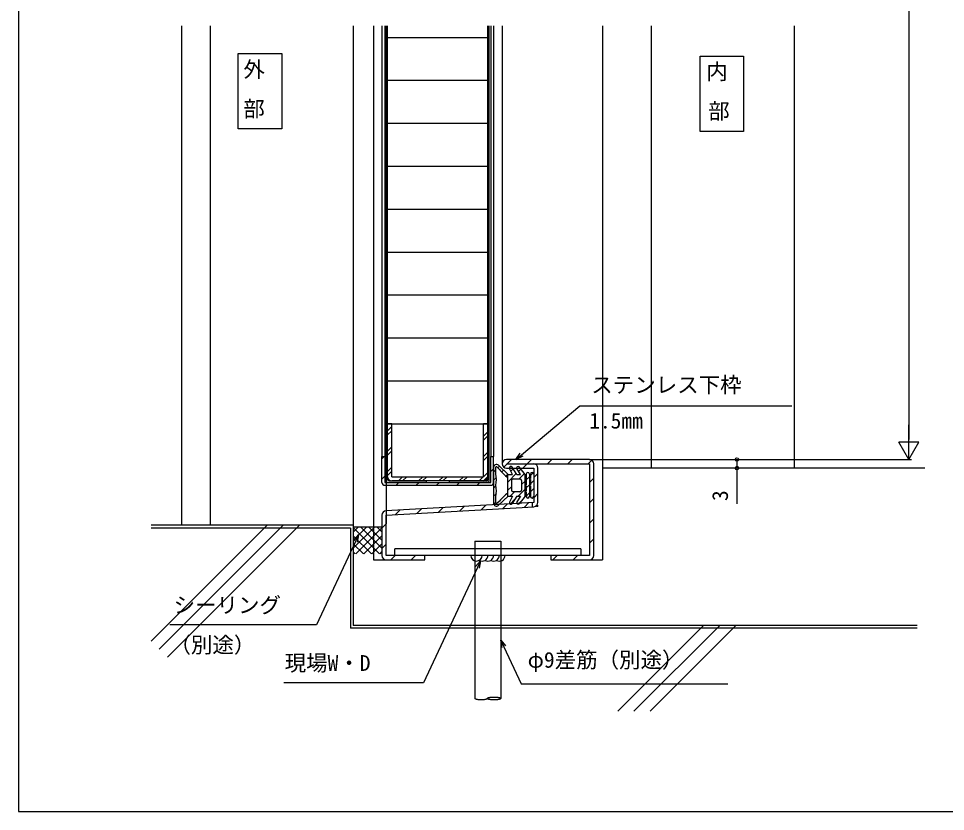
# Model space of a CAD drawing. Units: millimetres, scale not verified. Extents: x -438 to 438, y -339 to 336.
# Drawn here: x -437.5 to -113.7, y -338.9 to -61.9 of the extents above; entities that cross this region are included whole.
import ezdxf
from ezdxf.enums import TextEntityAlignment as Align

# ---------------------------------------------------------------- set-up
doc = ezdxf.new("R2010")
doc.units = ezdxf.units.MM
doc.header["$LTSCALE"] = 2
for name, color, linetype in [('0-1_USER1', 3, 'Continuous'), ('0-2_YKK_11', 7, 'Continuous'), ('0-3_YKK_12', 2, 'Continuous'), ('0-4_YKK_13', 4, 'Continuous'), ('0-6_YKK_D', 6, 'Continuous'), ('0-7_YKK_ZWAK', 7, 'Continuous'), ('0-8_YSS_K', 3, 'Continuous'), ('0-9_YSS_KE', 3, 'Continuous')]:
    doc.layers.add(name, color=color, linetype=linetype)
doc.styles.add('ＭＳ ゴシック', font='')
doc.styles.get('ＭＳ ゴシック').set_extended_font_data('MS Gothic')

msp = doc.modelspace()

# ---------------------------------------------------------------- linework, layer by layer
at = {"layer": '0-1_USER1'}
for points in [[(-360.736, -100.341), (-360.736, -74.062), (-345.544, -74.062), (-345.544, -100.341)], [(-199.441, -101.325), (-199.441, -75.046), (-184.248, -75.046), (-184.248, -101.325)]]:
    msp.add_lwpolyline(points, close=True, dxfattribs=at)
at = {"layer": '0-2_YKK_11'}
for p, q in [((-265.372, -215.925), (-268.027, -218.58)), ((-238.07, -215.925), (-267.07, -215.925)), ((-258.301, -215.925), (-261.301, -218.925)), ((-251.23, -215.925), (-252.73, -217.425)), ((-244.158, -215.925), (-245.658, -217.425)), ((-237.3, -216.138), (-238.587, -217.425)), ((-256.07, -230.908), (-256.07, -218.925)), ((-236.57, -249.425), (-236.57, -217.425)), ((-256.07, -220.765), (-257.57, -222.265)), ((-236.57, -222.478), (-238.07, -223.978)), ((-256.07, -227.836), (-257.57, -229.336)), ((-236.57, -229.549), (-238.07, -231.049)), ((-289.228, -232.71), (-290.821, -234.303)), ((-281.73, -232.283), (-283.323, -233.876)), ((-274.232, -231.856), (-275.825, -233.45)), ((-266.734, -231.43), (-268.327, -233.023)), ((-259.236, -231.003), (-260.829, -232.596)), ((-257.97, -232.433), (-257.97, -230.931)), ((-310.57, -235.342), (-310.57, -249.425)), ((-304.224, -233.564), (-305.817, -235.157)), ((-296.726, -233.137), (-298.319, -234.73)), ((-309.07, -238.41), (-310.57, -239.91)), ((-236.57, -236.62), (-238.07, -238.12)), ((-309.07, -245.481), (-310.57, -246.981)), ((-236.57, -243.692), (-238.07, -245.192)), ((-305.943, -249.425), (-307.443, -250.925)), ((-298.872, -249.425), (-300.372, -250.925)), ((-249.374, -249.425), (-250.874, -250.925)), ((-242.303, -249.425), (-243.803, -250.925))]:
    msp.add_line(p, q, dxfattribs=at)
for points in [[(-267.07, -218.925), (-257.57, -218.925), (-257.57, -230.908), (-309.155, -233.844)], [(-267.07, -217.425), (-238.07, -217.425), (-238.07, -249.425), (-251.57, -249.425), (-251.57, -250.925), (-238.07, -250.925)], [(-309.07, -250.925), (-295.57, -250.925), (-295.57, -249.425), (-309.07, -249.425), (-309.07, -235.342), (-257.484, -232.406)]]:
    msp.add_lwpolyline(points, dxfattribs=at)
for centre, start, end in [((-267.07, -217.425), 90, 270), ((-238.07, -217.425), 0, 90), ((-257.57, -218.925), 0, 90), ((-257.57, -230.908), 273.25806, 0), ((-309.07, -235.342), 93.25806, 180), ((-309.07, -249.425), 180, 270), ((-238.07, -249.425), 270, 0)]:
    msp.add_arc(centre, 1.5, start, end, dxfattribs=at)
at = {"layer": '0-3_YKK_12'}
for p, q in [((-380.57, -64.352), (-380.57, -238.9)), ((-370.57, -64.352), (-370.57, -238.9)), ((-320.57, -64.352), (-320.57, -239.4)), ((-313.57, -64.352), (-313.57, -250.925)), ((-310.57, -64.352), (-310.57, -214.925)), ((-309.57, -64.352), (-309.57, -214.925)), ((-309.07, -223.425), (-309.07, -64.352)), ((-308.57, -222.925), (-308.57, -64.352)), ((-273.57, -222.925), (-273.57, -64.352)), ((-273.07, -223.425), (-273.07, -64.352)), ((-272.57, -64.352), (-272.57, -214.925)), ((-271.57, -64.352), (-271.57, -214.925)), ((-268.57, -64.352), (-268.57, -217.119)), ((-233.57, -64.352), (-233.57, -250.925)), ((-216.57, -64.352), (-216.57, -218.925)), ((-308.57, -68.425), (-273.57, -68.425)), ((-308.57, -83.425), (-273.57, -83.425)), ((-308.57, -98.425), (-273.57, -98.425)), ((-308.57, -113.425), (-273.57, -113.425)), ((-308.57, -128.425), (-273.57, -128.425)), ((-308.57, -143.425), (-273.57, -143.425)), ((-308.57, -158.425), (-273.57, -158.425)), ((-308.57, -173.425), (-273.57, -173.425)), ((-309.07, -179.871), (-309.07, -238.425)), ((-308.57, -188.425), (-273.57, -188.425)), ((-308.57, -203.425), (-273.57, -203.425)), ((-308.57, -223.925), (-295.07, -223.925)), ((-308.07, -223.425), (-295.07, -223.425)), ((-295.07, -223.425), (-295.07, -223.925)), ((-274.07, -223.425), (-287.07, -223.425)), ((-287.07, -223.425), (-287.07, -223.925)), ((-273.57, -223.925), (-287.07, -223.925)), ((-313.57, -250.925), (-309.07, -250.925)), ((-238.07, -250.925), (-233.57, -250.925))]:
    msp.add_line(p, q, dxfattribs=at)
for centre, start, end in [((-308.07, -222.925), 180, 270), ((-274.07, -222.925), 270, 0), ((-308.57, -223.425), 180, 270), ((-273.57, -223.425), 270, 0)]:
    msp.add_arc(centre, 0.5, start, end, dxfattribs=at)
at = {"layer": '0-4_YKK_13'}
for p, q in [((-308.57, -221.925), (-308.57, -203.425)), ((-273.57, -203.425), (-275.07, -203.425)), ((-275.07, -221.925), (-275.07, -203.425)), ((-273.57, -221.925), (-273.57, -203.425)), ((-308.57, -205.941), (-307.07, -204.441)), ((-308.57, -207.355), (-307.07, -205.855)), ((-275.07, -207.796), (-273.57, -206.296)), ((-275.07, -209.21), (-273.57, -207.71)), ((-308.57, -213.012), (-307.07, -211.512)), ((-308.57, -214.426), (-307.07, -212.926)), ((-275.07, -214.867), (-273.57, -213.367)), ((-310.57, -214.925), (-309.57, -214.925)), ((-310.57, -223.925), (-310.57, -214.925)), ((-310.57, -215.719), (-309.776, -214.925)), ((-275.07, -216.281), (-273.57, -214.781)), ((-272.57, -214.925), (-271.57, -214.925)), ((-272.57, -223.925), (-272.57, -214.925)), ((-271.57, -223.925), (-271.57, -214.925)), ((-308.57, -220.083), (-307.07, -218.583)), ((-308.57, -221.497), (-307.07, -219.997)), ((-272.57, -220.145), (-271.57, -219.145)), ((-271.57, -218.651), (-271.57, -231.206)), ((-271.57, -220.306), (-270.77, -219.506)), ((-270.77, -220.928), (-270.77, -218.651)), ((-269.459, -219.437), (-270.431, -218.506)), ((-270.093, -218.83), (-269.528, -218.264)), ((-269.878, -217.928), (-266.472, -221.188)), ((-268.762, -220.327), (-268.082, -219.647)), ((-265.564, -219.958), (-264.743, -219.136)), ((-263.436, -221.188), (-265.104, -218.57)), ((-262.848, -220.07), (-262.06, -219.281)), ((-310.57, -222.79), (-309.57, -221.79)), ((-307.07, -221.925), (-306.07, -221.925)), ((-306.07, -221.925), (-276.07, -221.925)), ((-304.841, -223.425), (-303.341, -221.925)), ((-303.427, -223.425), (-301.927, -221.925)), ((-297.77, -223.425), (-296.27, -221.925)), ((-296.356, -223.425), (-294.856, -221.925)), ((-290.699, -223.425), (-289.199, -221.925)), ((-289.285, -223.425), (-287.785, -221.925)), ((-283.628, -223.425), (-282.128, -221.925)), ((-282.213, -223.425), (-280.713, -221.925)), ((-276.557, -223.425), (-273.57, -220.438)), ((-276.07, -221.925), (-275.07, -221.925)), ((-275.142, -223.425), (-273.57, -221.852)), ((-271.57, -223.135), (-270.599, -222.164)), ((-267.3, -221.694), (-266.637, -221.03)), ((-266.57, -223.791), (-263.643, -220.864)), ((-265.37, -223.288), (-265.37, -226.588)), ((-264.77, -222.688), (-262.37, -222.688)), ((-262.638, -222.688), (-260.819, -220.869)), ((-261.77, -223.288), (-261.77, -226.588)), ((-260.57, -222.588), (-260.17, -222.553)), ((-260.57, -222.888), (-260.17, -222.923)), ((-260.17, -220.995), (-260.17, -222.553)), ((-260.17, -223.048), (-259.07, -221.948)), ((-260.17, -222.923), (-260.17, -224.753)), ((-259.07, -220.995), (-259.07, -228.838)), ((-259.07, -222.588), (-258.67, -222.553)), ((-259.07, -222.888), (-258.67, -222.923)), ((-258.67, -221.548), (-257.729, -220.608)), ((-258.67, -220.995), (-258.67, -222.553)), ((-258.67, -222.923), (-258.67, -224.753)), ((-258.67, -224.377), (-257.57, -223.277)), ((-257.57, -220.995), (-257.57, -228.838)), ((-309.57, -224.925), (-272.57, -224.925)), ((-275.07, -223.425), (-307.07, -223.425)), ((-305.634, -224.925), (-304.634, -223.925)), ((-298.563, -224.925), (-297.563, -223.925)), ((-291.492, -224.925), (-290.492, -223.925)), ((-284.421, -224.925), (-283.421, -223.925)), ((-277.349, -224.925), (-276.349, -223.925)), ((-271.57, -225.963), (-270.732, -225.125)), ((-266.57, -226.62), (-265.37, -225.42)), ((-262.981, -228.688), (-260.57, -226.277)), ((-261.77, -224.648), (-260.57, -223.448)), ((-260.57, -224.788), (-260.17, -224.753)), ((-260.57, -225.088), (-260.17, -225.123)), ((-260.17, -225.877), (-259.07, -224.777)), ((-260.17, -225.123), (-260.17, -226.953)), ((-259.07, -224.788), (-258.67, -224.753)), ((-259.07, -225.088), (-258.67, -225.123)), ((-258.778, -227.314), (-257.57, -226.105)), ((-258.67, -225.123), (-258.67, -226.953)), ((-271.57, -228.791), (-270.61, -227.832)), ((-270.77, -231.206), (-270.77, -228.928)), ((-269.882, -231.932), (-266.462, -228.688)), ((-266.57, -228.688), (-265.003, -228.688)), ((-265.003, -228.688), (-265.981, -230.831)), ((-265.81, -228.688), (-264.31, -227.188)), ((-263.436, -228.688), (-265.104, -231.307)), ((-262.136, -228.688), (-263.462, -230.77)), ((-263.436, -228.688), (-262.136, -228.688)), ((-260.57, -228.688), (-262.658, -231.361)), ((-260.57, -226.988), (-260.17, -226.953)), ((-260.57, -227.288), (-260.17, -227.323)), ((-260.17, -227.323), (-260.17, -228.838)), ((-260.17, -228.705), (-259.07, -227.605)), ((-259.07, -226.988), (-258.67, -226.953)), ((-259.07, -227.288), (-258.67, -227.323)), ((-258.67, -227.323), (-258.67, -228.838)), ((-258.014, -229.378), (-257.58, -228.944)), ((-271.506, -231.556), (-270.77, -230.82)), ((-269.472, -230.441), (-270.432, -231.351)), ((-265.768, -231.475), (-264.234, -229.941)), ((-263.001, -231.537), (-262.059, -230.594)), ((-256.07, -232.325), (-256.569, -232.353)), ((-256.07, -232.325), (-256.07, -231.825)), ((-278.07, -244.425), (-278.07, -299.425)), ((-278.07, -244.425), (-269.07, -244.425)), ((-269.07, -244.425), (-269.07, -299.425)), ((-241.07, -247.125), (-306.07, -247.125)), ((-306.07, -249.425), (-306.07, -247.125)), ((-241.07, -247.125), (-241.07, -249.425)), ((-241.07, -249.425), (-306.07, -249.425))]:
    msp.add_line(p, q, dxfattribs=at)
for points in [[(-307.07, -221.925), (-307.07, -203.425), (-308.57, -203.425)], [(-309.57, -214.925), (-309.57, -223.925), (-272.57, -223.925)], [(-266.57, -228.688), (-266.57, -221.188), (-265.003, -221.188), (-265.981, -219.046)], [(-263.436, -221.188), (-262.136, -221.188), (-263.462, -219.107)], [(-260.57, -228.688), (-260.57, -221.188), (-262.658, -218.516)], [(-262.37, -227.188), (-263.664, -227.188), (-264.661, -227.188), (-264.77, -227.188)], [(-273.72, -299.425), (-273.728, -299.469), (-273.753, -299.512), (-273.794, -299.554), (-273.851, -299.596), (-273.924, -299.636), (-274.011, -299.675), (-274.113, -299.712), (-274.229, -299.746), (-274.357, -299.778), (-274.497, -299.808), (-274.647, -299.835), (-274.807, -299.858), (-274.976, -299.878), (-275.151, -299.895), (-275.332, -299.908), (-275.517, -299.917), (-275.705, -299.923), (-275.895, -299.925), (-276.084, -299.923), (-276.273, -299.917), (-276.458, -299.908), (-276.639, -299.895), (-276.814, -299.878), (-276.982, -299.858), (-277.142, -299.835), (-277.293, -299.808), (-277.433, -299.778), (-277.561, -299.746), (-277.676, -299.712), (-277.778, -299.675), (-277.866, -299.636), (-277.938, -299.596), (-277.996, -299.554), (-278.037, -299.512), (-278.061, -299.469), (-278.07, -299.425)], [(-269.07, -299.425), (-269.079, -299.469), (-269.105, -299.512), (-269.149, -299.554), (-269.21, -299.596), (-269.288, -299.636), (-269.381, -299.675), (-269.49, -299.712), (-269.614, -299.746), (-269.751, -299.778), (-269.9, -299.808), (-270.061, -299.835), (-270.232, -299.858), (-270.412, -299.878), (-270.6, -299.895), (-270.793, -299.908), (-270.991, -299.917), (-271.192, -299.923), (-271.395, -299.925), (-271.597, -299.923), (-271.799, -299.917), (-271.997, -299.908), (-272.19, -299.895), (-272.377, -299.878), (-272.557, -299.858), (-272.729, -299.835), (-272.889, -299.808), (-273.039, -299.778), (-273.176, -299.746), (-273.3, -299.712), (-273.409, -299.675), (-273.502, -299.636), (-273.58, -299.596), (-273.641, -299.554), (-273.685, -299.512), (-273.711, -299.469), (-273.72, -299.425), (-273.711, -299.381), (-273.685, -299.338), (-273.641, -299.296)], [(-273.641, -299.296), (-273.58, -299.254), (-273.502, -299.214), (-273.409, -299.175), (-273.3, -299.138), (-273.176, -299.104), (-273.039, -299.071), (-272.889, -299.042), (-272.729, -299.015), (-272.557, -298.992), (-272.377, -298.972), (-272.19, -298.955), (-271.997, -298.942), (-271.799, -298.933), (-271.597, -298.927), (-271.395, -298.925), (-271.192, -298.927), (-270.991, -298.933), (-270.793, -298.942), (-270.6, -298.955), (-270.412, -298.972), (-270.232, -298.992), (-270.061, -299.015), (-269.9, -299.042), (-269.751, -299.071), (-269.614, -299.104), (-269.49, -299.138), (-269.381, -299.175), (-269.288, -299.214), (-269.21, -299.254), (-269.149, -299.296), (-269.105, -299.338), (-269.079, -299.381), (-269.07, -299.425)]]:
    msp.add_lwpolyline(points, dxfattribs=at)
for centre, radius, start, end in [((-270.57, -218.651), 1, 46.2546, 180), ((-270.57, -218.651), 0.2, 46.2546, 180), ((-261.169, -213.668), 10.1, 214.83341, 237.67579), ((-265.526, -218.838), 0.5, 32.49603, 204.53722), ((-263.04, -218.838), 0.5, 40.15665, 212.49603), ((-307.07, -221.925), 1.5, 180, 270), ((-275.07, -221.925), 1.5, 270, 0), ((-280.67, -222.928), 10.1, 348.57881, 11.42119), ((-264.77, -223.288), 0.6, 90, 180), ((-262.37, -223.288), 0.6, 0, 90), ((-259.62, -220.995), 0.55, 0, 180), ((-258.12, -220.995), 0.55, 0, 180), ((-309.57, -223.925), 1, 180, 270), ((-272.57, -223.925), 1, 270, 0), ((-280.67, -226.928), 10.1, 348.57881, 11.42119), ((-264.77, -226.588), 0.6, 180, 270), ((-262.37, -226.588), 0.6, 270, 0), ((-261.209, -236.248), 10.1, 122.05963, 144.902), ((-259.62, -228.838), 0.55, 180, 0), ((-258.12, -228.838), 0.55, 180, 0), ((-270.57, -231.206), 1, 180, 313.48081), ((-270.57, -231.206), 0.2, 180, 313.48081), ((-265.526, -231.038), 0.5, 155.46278, 327.50397), ((-263.04, -231.038), 0.5, 147.50397, 319.84335), ((-277.57, -249.425), 2, 180, 0), ((-275.57, -249.425), 2, 240, 0), ((-273.57, -249.425), 2, 240, 0), ((-271.57, -249.425), 2, 240, 0), ((-269.57, -249.425), 2, 240, 0)]:
    msp.add_arc(centre, radius, start, end, dxfattribs=at)
at = {"layer": '0-6_YKK_D'}
for p, q in [((-126.566, 97.937), (-126.566, -208.925)), ((-126.566, -215.925), (-126.566, -203.801)), ((-126.566, -215.925), (-130.066, -209.863)), ((-123.066, -209.863), (-130.066, -209.863)), ((-126.566, -215.925), (-123.066, -209.863)), ((-238.201, -215.925), (-125.566, -215.925))]:
    msp.add_line(p, q, dxfattribs=at)
for points in [[(-263.75, -215.925), (-261.797, -214.286), (-241.425, -197.192), (-167.378, -197.192)], [(-261.358, -214.809), (-263.75, -215.925), (-262.236, -213.762)], [(-186.566, -215.925), (-186.566, -218.925), (-186.566, -231.372)], [(-318.742, -242.261), (-319.82, -244.572), (-333.424, -273.746), (-384.672, -273.746)], [(-320.439, -244.284), (-318.742, -242.261), (-319.201, -244.861)], [(-276.16, -251.336), (-277.238, -253.647), (-296.037, -293.962), (-344.845, -293.962)], [(-277.857, -253.358), (-276.16, -251.336), (-276.618, -253.936)], [(-268.611, -281.646), (-269.07, -279.046), (-267.373, -281.068)], [(-269.07, -279.046), (-267.992, -281.357), (-261.927, -294.363), (-189.696, -294.363)]]:
    msp.add_lwpolyline(points, dxfattribs=at)
for centre in [(-186.566, -215.925), (-186.566, -218.925)]:
    msp.add_circle(centre, 0.637, dxfattribs=at)
at = {"layer": '0-7_YKK_ZWAK'}
msp.add_line((-437.5, 311.1), (-437.5, -338.9), dxfattribs=at)
msp.add_lwpolyline([(-437.5, -338.9), (437.5, -338.9), (437.5, 311.1)], dxfattribs=at)
at = {"layer": '0-8_YSS_K'}
for p, q in [((-166.566, -64.352), (-166.566, -218.925)), ((-350.703, -238.9), (-391.178, -279.375)), ((-320.57, -238.9), (-391.178, -238.9)), ((-345.046, -238.9), (-388.35, -282.204)), ((-339.389, -238.9), (-385.521, -285.032)), ((-320.57, -238.9), (-320.57, -273.9)), ((-320.57, -241.26), (-318.709, -239.4)), ((-320.57, -244.089), (-315.881, -239.4)), ((-320.57, -246.917), (-313.053, -239.4)), ((-318.057, -239.4), (-310.57, -246.887)), ((-315.228, -239.4), (-310.57, -244.059)), ((-312.4, -239.4), (-310.57, -241.23)), ((-320.57, -239.716), (-311.385, -248.9)), ((-320.57, -242.544), (-314.214, -248.9)), ((-319.724, -248.9), (-310.57, -239.746)), ((-316.896, -248.9), (-310.57, -242.574)), ((-320.57, -245.372), (-317.042, -248.9)), ((-314.067, -248.9), (-310.57, -245.402)), ((-320.57, -248.201), (-319.87, -248.9)), ((-311.239, -248.9), (-310.57, -248.231)), ((-123.57, -273.9), (-320.57, -273.9)), ((-198.226, -273.9), (-228.226, -303.9)), ((-192.57, -273.9), (-222.57, -303.9)), ((-186.913, -273.9), (-216.913, -303.9))]:
    msp.add_line(p, q, dxfattribs=at)
at = {"layer": '0-9_YSS_KE'}
for p, q in [((-120.946, -218.925), (-233.57, -218.925)), ((-320.57, -239.4), (-310.57, -239.4)), ((-321.57, -239.9), (-391.178, -239.9)), ((-321.57, -239.9), (-321.57, -274.9)), ((-123.57, -274.9), (-321.57, -274.9))]:
    msp.add_line(p, q, dxfattribs=at)

# ---------------------------------------------------------------- texts
at = {"layer": '0-1_USER1', "style": 'ＭＳ ゴシック'}
for s, p in [('外', (-358.954, -84.005)), ('内', (-197.253, -84.798)), ('部', (-358.997, -97.826)), ('部', (-196.614, -98.619))]:
    msp.add_text(s, height=5.499, dxfattribs=at).set_placement(p, align=Align.BOTTOM_LEFT)
at = {"layer": '0-6_YKK_D', "style": 'ＭＳ ゴシック'}
for s, p in [('ステンレス下枠', (-237.444, -194.259)), ('1.5mm', (-238.168, -206.759)), ('シーリング', (-383.338, -271.195)), ('（別途）', (-384.787, -285.101)), ('現場W・D', (-344.548, -291.428)), ('φ9差筋（別途）', (-259.675, -290.323))]:
    msp.add_text(s, height=5.499, dxfattribs=at).set_placement(p, align=Align.BOTTOM_LEFT)
msp.add_text('3', height=5.499, rotation=90, dxfattribs=at).set_placement((-188.066, -230.426), align=Align.BOTTOM_LEFT)

doc.saveas('drawing.dxf')
